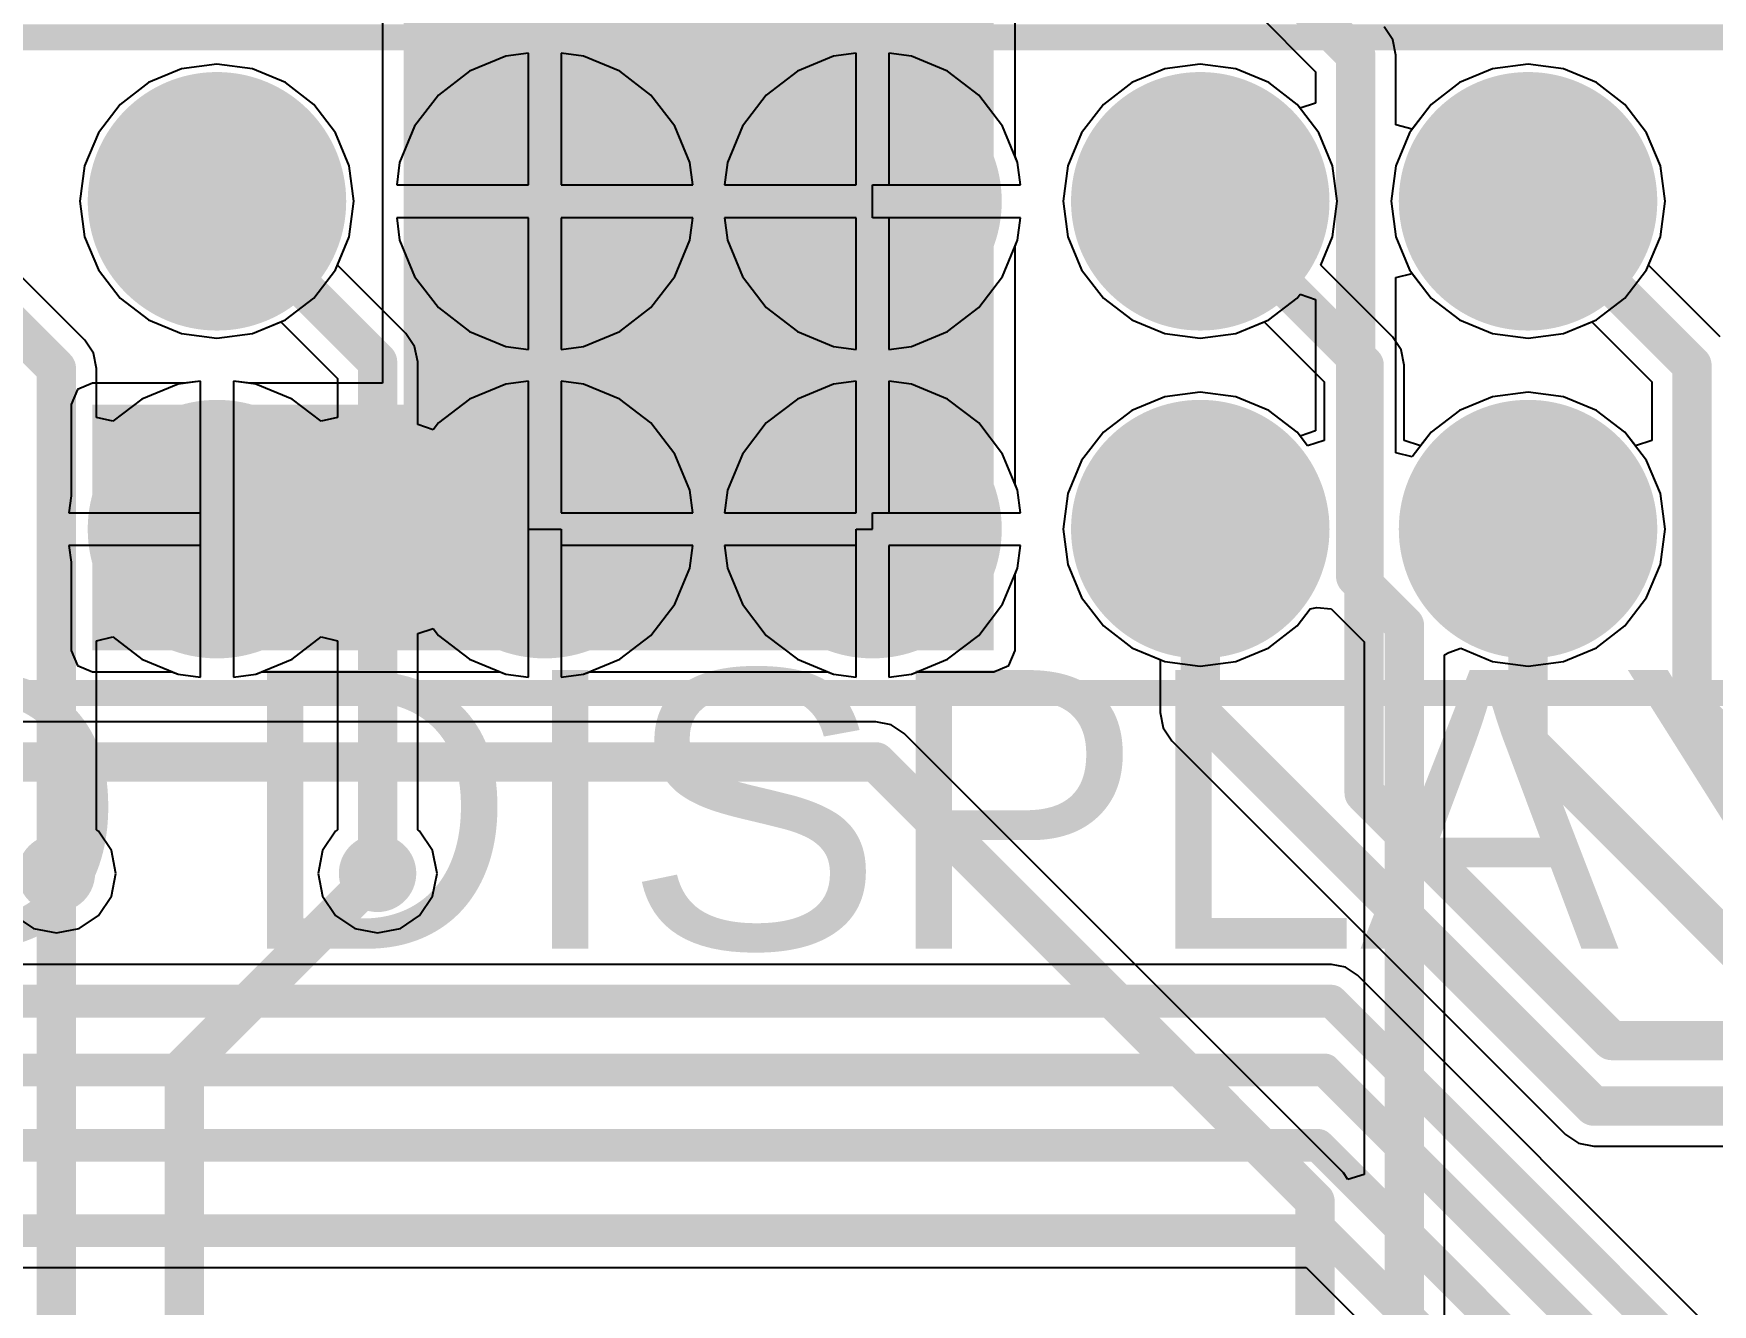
# Model space of a CAD drawing. Header units: millimetres. Extents: x 0 to 214, y 0 to 214.
# Drawn here: x 3.536 to 4.048, y 3.167 to 3.555 of the extents above; entities that cross this region are included whole.
import ezdxf

# ---------------------------------------------------------------- set-up
doc = ezdxf.new("R2010")
doc.units = ezdxf.units.MM
doc.header["$MEASUREMENT"] = 0
for name, color, linetype in [('BottomLayer', 5, 'Continuous'), ('BottomSolder', 6, 'Continuous'), ('MultiLayer', 9, 'Continuous'), ('PadHoleLayer', 156, 'Continuous'), ('TopLayer', 1, 'Continuous'), ('TopOverlay', 2, 'Continuous'), ('TopSolder', 216, 'Continuous'), ('ViaHoleLayer', 16, 'Continuous')]:
    doc.layers.add(name, color=color, linetype=linetype)
doc.styles.add('Arial', font='', dxfattribs={"height": 0.2})
doc.styles.get('Arial').set_extended_font_data('Arial')

# ---------------------------------------------------------------- blocks, each defined once
blk = doc.blocks.new('HDR2X8_14')
at = {"layer": 'BottomLayer'}
h = blk.add_hatch(color=5, dxfattribs=at)
edge = h.paths.add_edge_path()
edge.add_arc((-0.15, 0.05), 0.03543, 0, 360)
h = blk.add_hatch(color=5, dxfattribs=at)
edge = h.paths.add_edge_path()
edge.add_arc((-0.05, 0.05), 0.03543, 0, 360)
h = blk.add_hatch(color=5, dxfattribs=at)
edge = h.paths.add_edge_path()
edge.add_arc((0.05, 0.05), 0.03543, 0, 360)
h = blk.add_hatch(color=5, dxfattribs=at)
edge = h.paths.add_edge_path()
edge.add_arc((0.15, 0.05), 0.03543, 0, 360)
h = blk.add_hatch(color=5, dxfattribs=at)
edge = h.paths.add_edge_path()
edge.add_arc((0.25, 0.05), 0.03543, 0, 360)
h = blk.add_hatch(color=5, dxfattribs=at)
edge = h.paths.add_edge_path()
edge.add_arc((-0.15, -0.05), 0.03543, 0, 360)
h = blk.add_hatch(color=5, dxfattribs=at)
edge = h.paths.add_edge_path()
edge.add_arc((-0.05, -0.05), 0.03543, 0, 360)
h = blk.add_hatch(color=5, dxfattribs=at)
edge = h.paths.add_edge_path()
edge.add_arc((0.05, -0.05), 0.03543, 0, 360)
h = blk.add_hatch(color=5, dxfattribs=at)
edge = h.paths.add_edge_path()
edge.add_arc((0.15, -0.05), 0.03543, 0, 360)
h = blk.add_hatch(color=5, dxfattribs=at)
edge = h.paths.add_edge_path()
edge.add_arc((0.25, -0.05), 0.03543, 0, 360)
at = {"layer": 'BottomSolder'}
h = blk.add_hatch(color=6, dxfattribs=at)
edge = h.paths.add_edge_path()
edge.add_arc((-0.15, 0.05), 0.03943, 0, 360)
h = blk.add_hatch(color=6, dxfattribs=at)
edge = h.paths.add_edge_path()
edge.add_arc((-0.05, 0.05), 0.03943, 0, 360)
h = blk.add_hatch(color=6, dxfattribs=at)
edge = h.paths.add_edge_path()
edge.add_arc((0.05, 0.05), 0.03943, 0, 360)
h = blk.add_hatch(color=6, dxfattribs=at)
edge = h.paths.add_edge_path()
edge.add_arc((0.15, 0.05), 0.03943, 0, 360)
h = blk.add_hatch(color=6, dxfattribs=at)
edge = h.paths.add_edge_path()
edge.add_arc((0.25, 0.05), 0.03943, 0, 360)
h = blk.add_hatch(color=6, dxfattribs=at)
edge = h.paths.add_edge_path()
edge.add_arc((-0.15, -0.05), 0.03943, 0, 360)
h = blk.add_hatch(color=6, dxfattribs=at)
edge = h.paths.add_edge_path()
edge.add_arc((-0.05, -0.05), 0.03943, 0, 360)
h = blk.add_hatch(color=6, dxfattribs=at)
edge = h.paths.add_edge_path()
edge.add_arc((0.05, -0.05), 0.03943, 0, 360)
h = blk.add_hatch(color=6, dxfattribs=at)
edge = h.paths.add_edge_path()
edge.add_arc((0.15, -0.05), 0.03943, 0, 360)
h = blk.add_hatch(color=6, dxfattribs=at)
edge = h.paths.add_edge_path()
edge.add_arc((0.25, -0.05), 0.03943, 0, 360)
at = {"layer": 'MultiLayer'}
h = blk.add_hatch(color=9, dxfattribs=at)
edge = h.paths.add_edge_path()
edge.add_arc((-0.15, 0.05), 0.03543, 0, 360)
h = blk.add_hatch(color=9, dxfattribs=at)
edge = h.paths.add_edge_path()
edge.add_arc((-0.05, 0.05), 0.03543, 0, 360)
h = blk.add_hatch(color=9, dxfattribs=at)
edge = h.paths.add_edge_path()
edge.add_arc((0.05, 0.05), 0.03543, 0, 360)
h = blk.add_hatch(color=9, dxfattribs=at)
edge = h.paths.add_edge_path()
edge.add_arc((0.15, 0.05), 0.03543, 0, 360)
h = blk.add_hatch(color=9, dxfattribs=at)
edge = h.paths.add_edge_path()
edge.add_arc((0.25, 0.05), 0.03543, 0, 360)
h = blk.add_hatch(color=9, dxfattribs=at)
edge = h.paths.add_edge_path()
edge.add_arc((-0.15, -0.05), 0.03543, 0, 360)
h = blk.add_hatch(color=9, dxfattribs=at)
edge = h.paths.add_edge_path()
edge.add_arc((-0.05, -0.05), 0.03543, 0, 360)
h = blk.add_hatch(color=9, dxfattribs=at)
edge = h.paths.add_edge_path()
edge.add_arc((0.05, -0.05), 0.03543, 0, 360)
h = blk.add_hatch(color=9, dxfattribs=at)
edge = h.paths.add_edge_path()
edge.add_arc((0.15, -0.05), 0.03543, 0, 360)
h = blk.add_hatch(color=9, dxfattribs=at)
edge = h.paths.add_edge_path()
edge.add_arc((0.25, -0.05), 0.03543, 0, 360)
at = {"layer": 'PadHoleLayer'}
h = blk.add_hatch(color=156, dxfattribs=at)
edge = h.paths.add_edge_path()
edge.add_arc((-0.15, 0.05), 0.01969, 0, 360)
h = blk.add_hatch(color=156, dxfattribs=at)
edge = h.paths.add_edge_path()
edge.add_arc((-0.05, 0.05), 0.01969, 0, 360)
h = blk.add_hatch(color=156, dxfattribs=at)
edge = h.paths.add_edge_path()
edge.add_arc((0.05, 0.05), 0.01969, 0, 360)
h = blk.add_hatch(color=156, dxfattribs=at)
edge = h.paths.add_edge_path()
edge.add_arc((0.15, 0.05), 0.01969, 0, 360)
h = blk.add_hatch(color=156, dxfattribs=at)
edge = h.paths.add_edge_path()
edge.add_arc((0.25, 0.05), 0.01969, 0, 360)
h = blk.add_hatch(color=156, dxfattribs=at)
edge = h.paths.add_edge_path()
edge.add_arc((-0.15, -0.05), 0.01969, 0, 360)
h = blk.add_hatch(color=156, dxfattribs=at)
edge = h.paths.add_edge_path()
edge.add_arc((-0.05, -0.05), 0.01969, 0, 360)
h = blk.add_hatch(color=156, dxfattribs=at)
edge = h.paths.add_edge_path()
edge.add_arc((0.05, -0.05), 0.01969, 0, 360)
h = blk.add_hatch(color=156, dxfattribs=at)
edge = h.paths.add_edge_path()
edge.add_arc((0.15, -0.05), 0.01969, 0, 360)
h = blk.add_hatch(color=156, dxfattribs=at)
edge = h.paths.add_edge_path()
edge.add_arc((0.25, -0.05), 0.01969, 0, 360)
at = {"layer": 'TopLayer'}
h = blk.add_hatch(color=1, dxfattribs=at)
edge = h.paths.add_edge_path()
edge.add_arc((-0.15, 0.05), 0.03543, 0, 360)
h = blk.add_hatch(color=1, dxfattribs=at)
edge = h.paths.add_edge_path()
edge.add_arc((-0.05, 0.05), 0.03543, 0, 360)
h = blk.add_hatch(color=1, dxfattribs=at)
edge = h.paths.add_edge_path()
edge.add_arc((0.05, 0.05), 0.03543, 0, 360)
h = blk.add_hatch(color=1, dxfattribs=at)
edge = h.paths.add_edge_path()
edge.add_arc((0.15, 0.05), 0.03543, 0, 360)
h = blk.add_hatch(color=1, dxfattribs=at)
edge = h.paths.add_edge_path()
edge.add_arc((0.25, 0.05), 0.03543, 0, 360)
h = blk.add_hatch(color=1, dxfattribs=at)
edge = h.paths.add_edge_path()
edge.add_arc((-0.15, -0.05), 0.03543, 0, 360)
h = blk.add_hatch(color=1, dxfattribs=at)
edge = h.paths.add_edge_path()
edge.add_arc((-0.05, -0.05), 0.03543, 0, 360)
h = blk.add_hatch(color=1, dxfattribs=at)
edge = h.paths.add_edge_path()
edge.add_arc((0.05, -0.05), 0.03543, 0, 360)
h = blk.add_hatch(color=1, dxfattribs=at)
edge = h.paths.add_edge_path()
edge.add_arc((0.15, -0.05), 0.03543, 0, 360)
h = blk.add_hatch(color=1, dxfattribs=at)
edge = h.paths.add_edge_path()
edge.add_arc((0.25, -0.05), 0.03543, 0, 360)
at = {"layer": 'TopSolder'}
h = blk.add_hatch(color=216, dxfattribs=at)
edge = h.paths.add_edge_path()
edge.add_arc((-0.15, 0.05), 0.03943, 0, 360)
h = blk.add_hatch(color=216, dxfattribs=at)
edge = h.paths.add_edge_path()
edge.add_arc((-0.05, 0.05), 0.03943, 0, 360)
h = blk.add_hatch(color=216, dxfattribs=at)
edge = h.paths.add_edge_path()
edge.add_arc((0.05, 0.05), 0.03943, 0, 360)
h = blk.add_hatch(color=216, dxfattribs=at)
edge = h.paths.add_edge_path()
edge.add_arc((0.15, 0.05), 0.03943, 0, 360)
h = blk.add_hatch(color=216, dxfattribs=at)
edge = h.paths.add_edge_path()
edge.add_arc((0.25, 0.05), 0.03943, 0, 360)
h = blk.add_hatch(color=216, dxfattribs=at)
edge = h.paths.add_edge_path()
edge.add_arc((-0.15, -0.05), 0.03943, 0, 360)
h = blk.add_hatch(color=216, dxfattribs=at)
edge = h.paths.add_edge_path()
edge.add_arc((-0.05, -0.05), 0.03943, 0, 360)
h = blk.add_hatch(color=216, dxfattribs=at)
edge = h.paths.add_edge_path()
edge.add_arc((0.05, -0.05), 0.03943, 0, 360)
h = blk.add_hatch(color=216, dxfattribs=at)
edge = h.paths.add_edge_path()
edge.add_arc((0.15, -0.05), 0.03943, 0, 360)
h = blk.add_hatch(color=216, dxfattribs=at)
edge = h.paths.add_edge_path()
edge.add_arc((0.25, -0.05), 0.03943, 0, 360)
at = {"layer": 'TopOverlay', "const_width": 0.00787}
for points in [[(-0.409, 0.1), (0.41, 0.1)], [(-0.409, -0.1), (0.41, -0.1)]]:
    blk.add_lwpolyline(points, dxfattribs=at)

msp = doc.modelspace()

# ---------------------------------------------------------------- hatches: boundary and pattern name
at = {"layer": 'BottomLayer'}
for points in [[(3.649, 3.431), (3.829, 3.431), (3.829, 3.638), (3.649, 3.638)], [(3.554, 3.367), (3.829, 3.367), (3.829, 3.442), (3.554, 3.442)]]:
    msp.add_hatch(color=5, dxfattribs=at).paths.add_polyline_path(points)
h = msp.add_hatch(color=5, dxfattribs=at)
edge = h.paths.add_edge_path()
edge.add_arc((3.543, 3.299), 0.01181, 0, 360)
h = msp.add_hatch(color=5, dxfattribs=at)
edge = h.paths.add_edge_path()
edge.add_arc((3.641, 3.299), 0.01181, 0, 360)
at = {"layer": 'BottomSolder'}
h = msp.add_hatch(color=6, dxfattribs=at)
edge = h.paths.add_edge_path()
edge.add_arc((3.543, 3.299), 0.00591, 0, 360)
h = msp.add_hatch(color=6, dxfattribs=at)
edge = h.paths.add_edge_path()
edge.add_arc((3.641, 3.299), 0.00591, 0, 360)
at = {"layer": 'TopLayer'}
h = msp.add_hatch(color=1, dxfattribs=at)
edge = h.paths.add_edge_path()
edge.add_arc((3.543, 3.299), 0.01181, 0, 360)
h = msp.add_hatch(color=1, dxfattribs=at)
edge = h.paths.add_edge_path()
edge.add_arc((3.641, 3.299), 0.01181, 0, 360)
at = {"layer": 'TopSolder'}
h = msp.add_hatch(color=216, dxfattribs=at)
edge = h.paths.add_edge_path()
edge.add_arc((3.543, 3.299), 0.00591, 0, 360)
h = msp.add_hatch(color=216, dxfattribs=at)
edge = h.paths.add_edge_path()
edge.add_arc((3.641, 3.299), 0.00591, 0, 360)
at = {"layer": 'ViaHoleLayer'}
h = msp.add_hatch(color=16, dxfattribs=at)
edge = h.paths.add_edge_path()
edge.add_arc((3.543, 3.299), 0.00591, 0, 360)
h = msp.add_hatch(color=16, dxfattribs=at)
edge = h.paths.add_edge_path()
edge.add_arc((3.641, 3.299), 0.00591, 0, 360)

# ---------------------------------------------------------------- linework, layer by layer
at = {"layer": 'BottomLayer'}
for p, q in [((3.64251, 3.638), (3.64251, 3.44849)), ((3.83549, 3.51772), (3.83549, 3.57022)), ((3.90893, 3.56176), (3.9272, 3.5435)), ((3.95074, 3.55325), (3.94808, 3.55722)), ((3.95167, 3.54857), (3.95074, 3.55325)), ((3.592, 3.54579), (3.58118, 3.54437)), ((3.60282, 3.54437), (3.592, 3.54579)), ((3.892, 3.54579), (3.88118, 3.54437)), ((3.90282, 3.54437), (3.892, 3.54579)), ((3.95167, 3.52729), (3.95167, 3.54857)), ((3.992, 3.54579), (3.98118, 3.54437)), ((4.00282, 3.54437), (3.992, 3.54579)), ((3.5711, 3.54019), (3.56245, 3.53355)), ((3.58118, 3.54437), (3.5711, 3.54019)), ((3.6129, 3.54019), (3.60282, 3.54437)), ((3.62155, 3.53355), (3.6129, 3.54019)), ((3.8711, 3.54019), (3.86245, 3.53355)), ((3.88118, 3.54437), (3.8711, 3.54019)), ((3.9129, 3.54019), (3.90282, 3.54437)), ((3.92155, 3.53355), (3.9129, 3.54019)), ((3.9272, 3.5435), (3.9272, 3.53397)), ((3.9711, 3.54019), (3.96245, 3.53355)), ((3.98118, 3.54437), (3.9711, 3.54019)), ((4.0129, 3.54019), (4.00282, 3.54437)), ((4.02155, 3.53355), (4.0129, 3.54019)), ((3.56245, 3.53355), (3.55581, 3.5249)), ((3.62819, 3.5249), (3.62155, 3.53355)), ((3.86245, 3.53355), (3.85581, 3.5249)), ((3.92246, 3.53236), (3.92155, 3.53355)), ((3.9272, 3.53397), (3.92246, 3.53236)), ((3.96245, 3.53355), (3.95667, 3.52602)), ((4.02819, 3.5249), (4.02155, 3.53355)), ((3.55581, 3.5249), (3.55163, 3.51482)), ((3.63237, 3.51482), (3.62819, 3.5249)), ((3.85581, 3.5249), (3.85163, 3.51482)), ((3.95667, 3.52602), (3.95167, 3.52729)), ((4.03237, 3.51482), (4.02819, 3.5249)), ((3.55163, 3.51482), (3.55021, 3.504)), ((3.63379, 3.504), (3.63237, 3.51482)), ((3.83626, 3.51586), (3.83549, 3.51772)), ((3.83717, 3.509), (3.83626, 3.51586)), ((3.85163, 3.51482), (3.85021, 3.504)), ((4.03379, 3.504), (4.03237, 3.51482)), ((3.792, 3.499), (3.792, 3.509)), ((3.792, 3.509), (3.83717, 3.509)), ((3.55021, 3.504), (3.55163, 3.49318)), ((3.63237, 3.49318), (3.63379, 3.504)), ((3.85021, 3.504), (3.85163, 3.49318)), ((4.03237, 3.49318), (4.03379, 3.504)), ((3.83717, 3.499), (3.792, 3.499)), ((3.83626, 3.49214), (3.83717, 3.499)), ((3.55163, 3.49318), (3.55581, 3.4831)), ((3.62819, 3.4831), (3.63237, 3.49318)), ((3.83549, 3.49028), (3.83626, 3.49214)), ((3.83549, 3.442), (3.83549, 3.49028)), ((3.85163, 3.49318), (3.85581, 3.4831)), ((4.02819, 3.4831), (4.03237, 3.49318)), ((3.55581, 3.4831), (3.56245, 3.47445)), ((3.62155, 3.47445), (3.62819, 3.4831)), ((3.85581, 3.4831), (3.86245, 3.47445)), ((4.02155, 3.47445), (4.02819, 3.4831)), ((3.95167, 3.48071), (3.95667, 3.48198)), ((3.95167, 3.42729), (3.95167, 3.48071)), ((3.95667, 3.48198), (3.96245, 3.47445)), ((3.56245, 3.47445), (3.5711, 3.46781)), ((3.6129, 3.46781), (3.62155, 3.47445)), ((3.86245, 3.47445), (3.8711, 3.46781)), ((3.9129, 3.46781), (3.92155, 3.47445)), ((3.92155, 3.47445), (3.92246, 3.47564)), ((3.92246, 3.47564), (3.9272, 3.47403)), ((3.9272, 3.47403), (3.9272, 3.43397)), ((3.96245, 3.47445), (3.9711, 3.46781)), ((4.0129, 3.46781), (4.02155, 3.47445)), ((3.5711, 3.46781), (3.58118, 3.46363)), ((3.60282, 3.46363), (3.6129, 3.46781)), ((3.8711, 3.46781), (3.88118, 3.46363)), ((3.90282, 3.46363), (3.9129, 3.46781)), ((3.9711, 3.46781), (3.98118, 3.46363)), ((4.00282, 3.46363), (4.0129, 3.46781)), ((3.58118, 3.46363), (3.592, 3.46221)), ((3.592, 3.46221), (3.60282, 3.46363)), ((3.88118, 3.46363), (3.892, 3.46221)), ((3.892, 3.46221), (3.90282, 3.46363)), ((3.98118, 3.46363), (3.992, 3.46221)), ((3.992, 3.46221), (4.00282, 3.46363)), ((3.554, 3.44849), (3.54941, 3.44659)), ((3.58189, 3.44849), (3.554, 3.44849)), ((3.587, 3.44917), (3.58189, 3.44849)), ((3.587, 3.409), (3.587, 3.44917)), ((3.60211, 3.44849), (3.597, 3.44917)), ((3.597, 3.44917), (3.597, 3.404)), ((3.64251, 3.44849), (3.60211, 3.44849)), ((3.54941, 3.44659), (3.54751, 3.442)), ((3.54751, 3.442), (3.54751, 3.41411)), ((3.83549, 3.41772), (3.83549, 3.442)), ((3.88118, 3.44437), (3.8711, 3.44019)), ((3.892, 3.44579), (3.88118, 3.44437)), ((3.90282, 3.44437), (3.892, 3.44579)), ((3.9129, 3.44019), (3.90282, 3.44437)), ((3.98118, 3.44437), (3.9711, 3.44019)), ((3.992, 3.44579), (3.98118, 3.44437)), ((4.00282, 3.44437), (3.992, 3.44579)), ((4.0129, 3.44019), (4.00282, 3.44437)), ((3.8711, 3.44019), (3.86245, 3.43355)), ((3.92155, 3.43355), (3.9129, 3.44019)), ((3.9711, 3.44019), (3.96245, 3.43355)), ((4.02155, 3.43355), (4.0129, 3.44019)), ((3.86245, 3.43355), (3.85581, 3.4249)), ((3.92246, 3.43236), (3.92155, 3.43355)), ((3.9272, 3.43397), (3.92246, 3.43236)), ((3.96245, 3.43355), (3.95667, 3.42602)), ((4.02819, 3.4249), (4.02155, 3.43355)), ((3.95667, 3.42602), (3.95167, 3.42729)), ((3.85581, 3.4249), (3.85163, 3.41482)), ((4.03237, 3.41482), (4.02819, 3.4249)), ((3.83626, 3.41586), (3.83549, 3.41772)), ((3.54751, 3.41411), (3.54683, 3.409)), ((3.83717, 3.409), (3.83626, 3.41586)), ((3.85163, 3.41482), (3.85021, 3.404)), ((4.03379, 3.404), (4.03237, 3.41482)), ((3.54683, 3.409), (3.587, 3.409)), ((3.792, 3.404), (3.792, 3.409)), ((3.792, 3.409), (3.83717, 3.409)), ((3.597, 3.404), (3.597, 3.35883)), ((3.687, 3.35883), (3.687, 3.404)), ((3.687, 3.404), (3.697, 3.404)), ((3.697, 3.404), (3.697, 3.35883)), ((3.787, 3.35883), (3.787, 3.404)), ((3.787, 3.404), (3.792, 3.404)), ((3.85021, 3.404), (3.85163, 3.39318)), ((4.03237, 3.39318), (4.03379, 3.404)), ((3.587, 3.399), (3.54683, 3.399)), ((3.54683, 3.399), (3.54751, 3.39389)), ((3.587, 3.35883), (3.587, 3.399)), ((3.83717, 3.399), (3.797, 3.399)), ((3.797, 3.399), (3.797, 3.35883)), ((3.83626, 3.39214), (3.83717, 3.399)), ((3.54751, 3.39389), (3.54751, 3.367)), ((3.83549, 3.39028), (3.83626, 3.39214)), ((3.85163, 3.39318), (3.85581, 3.3831)), ((4.02819, 3.3831), (4.03237, 3.39318)), ((3.83549, 3.367), (3.83549, 3.39028)), ((3.85581, 3.3831), (3.86245, 3.37445)), ((4.02155, 3.37445), (4.02819, 3.3831)), ((3.92155, 3.37445), (3.92555, 3.37966)), ((3.92555, 3.37966), (3.9276, 3.38012)), ((3.9276, 3.38012), (3.9319, 3.37972)), ((3.9319, 3.37972), (3.94205, 3.36957)), ((3.86245, 3.37445), (3.8711, 3.36781)), ((3.9129, 3.36781), (3.92155, 3.37445)), ((4.0129, 3.36781), (4.02155, 3.37445)), ((3.54751, 3.367), (3.54941, 3.36241)), ((3.83359, 3.36241), (3.83549, 3.367)), ((3.8711, 3.36781), (3.88118, 3.36363)), ((3.90282, 3.36363), (3.9129, 3.36781)), ((3.94205, 3.36957), (3.94205, 3.20708)), ((3.96652, 3.36568), (3.96787, 3.36634)), ((3.96652, 2.99399), (3.96652, 3.36568)), ((3.96787, 3.36634), (3.97152, 3.36764)), ((3.97152, 3.36764), (3.98118, 3.36363)), ((4.00282, 3.36363), (4.0129, 3.36781)), ((3.54941, 3.36241), (3.554, 3.36051)), ((3.554, 3.36051), (3.57828, 3.36051)), ((3.57828, 3.36051), (3.58014, 3.35974)), ((3.60386, 3.35974), (3.60572, 3.36051)), ((3.60572, 3.36051), (3.67828, 3.36051)), ((3.67828, 3.36051), (3.68014, 3.35974)), ((3.70386, 3.35974), (3.70572, 3.36051)), ((3.70572, 3.36051), (3.77828, 3.36051)), ((3.77828, 3.36051), (3.78014, 3.35974)), ((3.80386, 3.35974), (3.80572, 3.36051)), ((3.80572, 3.36051), (3.829, 3.36051)), ((3.829, 3.36051), (3.83359, 3.36241)), ((3.88118, 3.36363), (3.892, 3.36221)), ((3.892, 3.36221), (3.90282, 3.36363)), ((3.98118, 3.36363), (3.992, 3.36221)), ((3.992, 3.36221), (4.00282, 3.36363)), ((3.58014, 3.35974), (3.587, 3.35883)), ((3.597, 3.35883), (3.60386, 3.35974)), ((3.68014, 3.35974), (3.687, 3.35883)), ((3.697, 3.35883), (3.70386, 3.35974)), ((3.78014, 3.35974), (3.787, 3.35883)), ((3.797, 3.35883), (3.80386, 3.35974)), ((3.793, 3.34524), (3.38, 3.34524)), ((3.79768, 3.3443), (3.793, 3.34524)), ((3.80165, 3.34165), (3.79768, 3.3443)), ((3.93565, 3.20765), (3.80165, 3.34165)), ((3.93705, 3.20557), (3.93565, 3.20765)), ((3.94205, 3.20708), (3.93705, 3.20557))]:
    msp.add_line(p, q, dxfattribs=at)
at = {"layer": 'BottomLayer', "const_width": 0.012}
for points in [[(3.914, 3.574), (3.93943, 3.54857)], [(3.93943, 3.38949), (3.93943, 3.54857)], [(3.93943, 3.38949), (3.95428, 3.37464)], [(3.95428, 2.92054), (3.95428, 3.37464)], [(3.38, 3.333), (3.793, 3.333)], [(3.793, 3.333), (3.927, 3.199)], [(3.543, 3.145), (3.543, 3.299)], [(3.582, 3.24), (3.641, 3.299)], [(3.63943, 3.30057), (3.63973, 3.30087)], [(3.63973, 3.30087), (3.63973, 3.30273)], [(3.582, 3.145), (3.582, 3.24)], [(3.927, 2.909), (3.927, 3.199)]]:
    msp.add_lwpolyline(points, dxfattribs=at)
at = {"layer": 'BottomLayer', "const_width": 0.006}
for points in [[(3.93643, 3.54857, 1), (3.94243, 3.54857, 1)], [(3.93643, 3.54857, 1), (3.94243, 3.54857, 1)], [(3.93643, 3.38949, 1), (3.94243, 3.38949, 1)], [(3.93643, 3.38949, 1), (3.94243, 3.38949, 1)], [(3.95128, 3.37464, 1), (3.95728, 3.37464, 1)], [(3.95128, 3.37464, 1), (3.95728, 3.37464, 1)], [(3.79, 3.333, 1), (3.796, 3.333, 1)], [(3.79, 3.333, 1), (3.796, 3.333, 1)], [(3.54, 3.299, 1), (3.546, 3.299, 1)], [(3.63643, 3.30057, 1), (3.64243, 3.30057, 1)], [(3.63673, 3.30273, 1), (3.64273, 3.30273, 1)], [(3.63673, 3.30087, 1), (3.64273, 3.30087, 1)], [(3.63673, 3.30087, 1), (3.64273, 3.30087, 1)], [(3.638, 3.299, 1), (3.644, 3.299, 1)], [(3.579, 3.24, 1), (3.585, 3.24, 1)], [(3.579, 3.24, 1), (3.585, 3.24, 1)], [(3.924, 3.199, 1), (3.93, 3.199, 1)], [(3.924, 3.199, 1), (3.93, 3.199, 1)]]:
    msp.add_lwpolyline(points, format="xyb", close=True, dxfattribs=at)
at = {"layer": 'TopLayer'}
for p, q in [((3.592, 3.54579), (3.58118, 3.54437)), ((3.60282, 3.54437), (3.592, 3.54579)), ((3.68014, 3.54826), (3.66909, 3.54369)), ((3.687, 3.54917), (3.68014, 3.54826)), ((3.687, 3.509), (3.687, 3.54917)), ((3.70386, 3.54826), (3.697, 3.54917)), ((3.697, 3.54917), (3.697, 3.509)), ((3.71491, 3.54369), (3.70386, 3.54826)), ((3.78014, 3.54826), (3.76909, 3.54369)), ((3.787, 3.54917), (3.78014, 3.54826)), ((3.787, 3.509), (3.787, 3.54917)), ((3.80386, 3.54826), (3.797, 3.54917)), ((3.797, 3.54917), (3.797, 3.509)), ((3.81491, 3.54369), (3.80386, 3.54826)), ((3.892, 3.54579), (3.88118, 3.54437)), ((3.90282, 3.54437), (3.892, 3.54579)), ((3.992, 3.54579), (3.98118, 3.54437)), ((4.00282, 3.54437), (3.992, 3.54579)), ((3.5711, 3.54019), (3.56245, 3.53355)), ((3.58118, 3.54437), (3.5711, 3.54019)), ((3.6129, 3.54019), (3.60282, 3.54437)), ((3.62155, 3.53355), (3.6129, 3.54019)), ((3.66909, 3.54369), (3.6596, 3.5364)), ((3.7244, 3.5364), (3.71491, 3.54369)), ((3.76909, 3.54369), (3.7596, 3.5364)), ((3.8244, 3.5364), (3.81491, 3.54369)), ((3.8711, 3.54019), (3.86245, 3.53355)), ((3.88118, 3.54437), (3.8711, 3.54019)), ((3.9129, 3.54019), (3.90282, 3.54437)), ((3.92155, 3.53355), (3.9129, 3.54019)), ((3.9711, 3.54019), (3.96245, 3.53355)), ((3.98118, 3.54437), (3.9711, 3.54019)), ((4.0129, 3.54019), (4.00282, 3.54437)), ((4.02155, 3.53355), (4.0129, 3.54019)), ((3.6596, 3.5364), (3.65231, 3.52691)), ((3.73169, 3.52691), (3.7244, 3.5364)), ((3.7596, 3.5364), (3.75231, 3.52691)), ((3.83169, 3.52691), (3.8244, 3.5364)), ((3.56245, 3.53355), (3.55581, 3.5249)), ((3.62819, 3.5249), (3.62155, 3.53355)), ((3.86245, 3.53355), (3.85581, 3.5249)), ((3.92819, 3.5249), (3.92155, 3.53355)), ((3.96245, 3.53355), (3.95581, 3.5249)), ((4.02819, 3.5249), (4.02155, 3.53355)), ((3.55581, 3.5249), (3.55163, 3.51482)), ((3.63237, 3.51482), (3.62819, 3.5249)), ((3.65231, 3.52691), (3.64774, 3.51586)), ((3.73626, 3.51586), (3.73169, 3.52691)), ((3.75231, 3.52691), (3.74774, 3.51586)), ((3.83626, 3.51586), (3.83169, 3.52691)), ((3.85581, 3.5249), (3.85163, 3.51482)), ((3.93237, 3.51482), (3.92819, 3.5249)), ((3.95581, 3.5249), (3.95163, 3.51482)), ((4.03237, 3.51482), (4.02819, 3.5249)), ((3.55163, 3.51482), (3.55021, 3.504)), ((3.63379, 3.504), (3.63237, 3.51482)), ((3.64774, 3.51586), (3.64683, 3.509)), ((3.73717, 3.509), (3.73626, 3.51586)), ((3.74774, 3.51586), (3.74683, 3.509)), ((3.83717, 3.509), (3.83626, 3.51586)), ((3.85163, 3.51482), (3.85021, 3.504)), ((3.93379, 3.504), (3.93237, 3.51482)), ((3.95163, 3.51482), (3.95021, 3.504)), ((4.03379, 3.504), (4.03237, 3.51482)), ((3.64683, 3.509), (3.687, 3.509)), ((3.697, 3.509), (3.73717, 3.509)), ((3.74683, 3.509), (3.787, 3.509)), ((3.797, 3.509), (3.83717, 3.509)), ((3.55021, 3.504), (3.55163, 3.49318)), ((3.63237, 3.49318), (3.63379, 3.504)), ((3.85021, 3.504), (3.85163, 3.49318)), ((3.93237, 3.49318), (3.93379, 3.504)), ((3.95021, 3.504), (3.95163, 3.49318)), ((4.03237, 3.49318), (4.03379, 3.504)), ((3.687, 3.499), (3.64683, 3.499)), ((3.64683, 3.499), (3.64774, 3.49214)), ((3.687, 3.45883), (3.687, 3.499)), ((3.73717, 3.499), (3.697, 3.499)), ((3.697, 3.499), (3.697, 3.45883)), ((3.73626, 3.49214), (3.73717, 3.499)), ((3.787, 3.499), (3.74683, 3.499)), ((3.74683, 3.499), (3.74774, 3.49214)), ((3.787, 3.45883), (3.787, 3.499)), ((3.83717, 3.499), (3.797, 3.499)), ((3.797, 3.499), (3.797, 3.45883)), ((3.83626, 3.49214), (3.83717, 3.499)), ((3.55163, 3.49318), (3.55581, 3.4831)), ((3.62878, 3.48452), (3.63237, 3.49318)), ((3.64774, 3.49214), (3.65231, 3.48109)), ((3.73169, 3.48109), (3.73626, 3.49214)), ((3.74774, 3.49214), (3.75231, 3.48109)), ((3.83169, 3.48109), (3.83626, 3.49214)), ((3.85163, 3.49318), (3.85581, 3.4831)), ((3.92878, 3.48452), (3.93237, 3.49318)), ((3.95163, 3.49318), (3.95581, 3.4831)), ((4.02878, 3.48452), (4.03237, 3.49318)), ((3.55165, 3.46165), (3.52878, 3.48452)), ((3.55581, 3.4831), (3.56245, 3.47445)), ((3.64965, 3.46365), (3.62878, 3.48452)), ((3.85581, 3.4831), (3.86245, 3.47445)), ((3.95065, 3.46265), (3.92878, 3.48452)), ((3.95581, 3.4831), (3.96245, 3.47445)), ((4.05065, 3.46265), (4.02878, 3.48452)), ((3.65231, 3.48109), (3.6596, 3.4716)), ((3.7244, 3.4716), (3.73169, 3.48109)), ((3.75231, 3.48109), (3.7596, 3.4716)), ((3.8244, 3.4716), (3.83169, 3.48109)), ((3.56245, 3.47445), (3.5711, 3.46781)), ((3.86245, 3.47445), (3.8711, 3.46781)), ((3.96245, 3.47445), (3.9711, 3.46781)), ((3.5711, 3.46781), (3.58118, 3.46363)), ((3.6596, 3.4716), (3.66909, 3.46431)), ((3.71491, 3.46431), (3.7244, 3.4716)), ((3.7596, 3.4716), (3.76909, 3.46431)), ((3.81491, 3.46431), (3.8244, 3.4716)), ((3.8711, 3.46781), (3.88118, 3.46363)), ((3.9711, 3.46781), (3.98118, 3.46363)), ((3.58118, 3.46363), (3.592, 3.46221)), ((3.592, 3.46221), (3.60282, 3.46363)), ((3.60282, 3.46363), (3.61148, 3.46722)), ((3.61148, 3.46722), (3.62876, 3.44993)), ((3.6523, 3.45968), (3.64965, 3.46365)), ((3.66909, 3.46431), (3.68014, 3.45974)), ((3.70386, 3.45974), (3.71491, 3.46431)), ((3.76909, 3.46431), (3.78014, 3.45974)), ((3.80386, 3.45974), (3.81491, 3.46431)), ((3.88118, 3.46363), (3.892, 3.46221)), ((3.892, 3.46221), (3.90282, 3.46363)), ((3.90282, 3.46363), (3.91148, 3.46722)), ((3.91148, 3.46722), (3.92976, 3.44893)), ((3.9533, 3.45868), (3.95065, 3.46265)), ((3.98118, 3.46363), (3.992, 3.46221)), ((3.992, 3.46221), (4.00282, 3.46363)), ((4.00282, 3.46363), (4.01148, 3.46722)), ((4.01148, 3.46722), (4.02976, 3.44893)), ((3.5543, 3.45768), (3.55165, 3.46165)), ((3.55524, 3.453), (3.5543, 3.45768)), ((3.65324, 3.455), (3.6523, 3.45968)), ((3.68014, 3.45974), (3.687, 3.45883)), ((3.697, 3.45883), (3.70386, 3.45974)), ((3.78014, 3.45974), (3.787, 3.45883)), ((3.797, 3.45883), (3.80386, 3.45974)), ((3.95424, 3.454), (3.9533, 3.45868)), ((3.55524, 3.43809), (3.55524, 3.453)), ((3.65324, 3.43589), (3.65324, 3.455)), ((3.95424, 3.43106), (3.95424, 3.454)), ((3.58014, 3.44826), (3.56909, 3.44369)), ((3.587, 3.44917), (3.58014, 3.44826)), ((3.587, 3.404), (3.587, 3.44917)), ((3.60386, 3.44826), (3.597, 3.44917)), ((3.597, 3.44917), (3.597, 3.404)), ((3.61491, 3.44369), (3.60386, 3.44826)), ((3.62876, 3.44993), (3.62876, 3.43809)), ((3.68014, 3.44826), (3.66909, 3.44369)), ((3.687, 3.44917), (3.68014, 3.44826)), ((3.687, 3.404), (3.687, 3.44917)), ((3.70386, 3.44826), (3.697, 3.44917)), ((3.697, 3.44917), (3.697, 3.409)), ((3.71491, 3.44369), (3.70386, 3.44826)), ((3.78014, 3.44826), (3.76909, 3.44369)), ((3.787, 3.44917), (3.78014, 3.44826)), ((3.787, 3.409), (3.787, 3.44917)), ((3.80386, 3.44826), (3.797, 3.44917)), ((3.797, 3.44917), (3.797, 3.409)), ((3.81491, 3.44369), (3.80386, 3.44826)), ((3.92976, 3.44893), (3.92976, 3.43106)), ((4.02976, 3.44893), (4.02976, 3.43106)), ((3.56909, 3.44369), (3.56024, 3.43689)), ((3.62376, 3.43689), (3.61491, 3.44369)), ((3.66909, 3.44369), (3.6596, 3.4364)), ((3.7244, 3.4364), (3.71491, 3.44369)), ((3.76909, 3.44369), (3.7596, 3.4364)), ((3.8244, 3.4364), (3.81491, 3.44369)), ((3.88118, 3.44437), (3.8711, 3.44019)), ((3.892, 3.44579), (3.88118, 3.44437)), ((3.90282, 3.44437), (3.892, 3.44579)), ((3.9129, 3.44019), (3.90282, 3.44437)), ((3.98118, 3.44437), (3.9711, 3.44019)), ((3.992, 3.44579), (3.98118, 3.44437)), ((4.00282, 3.44437), (3.992, 3.44579)), ((4.0129, 3.44019), (4.00282, 3.44437)), ((3.56024, 3.43689), (3.55524, 3.43809)), ((3.62876, 3.43809), (3.62376, 3.43689)), ((3.8711, 3.44019), (3.86245, 3.43355)), ((3.92155, 3.43355), (3.9129, 3.44019)), ((3.9711, 3.44019), (3.96245, 3.43355)), ((4.02155, 3.43355), (4.0129, 3.44019)), ((3.65797, 3.43428), (3.65324, 3.43589)), ((3.6596, 3.4364), (3.65797, 3.43428)), ((3.73169, 3.42691), (3.7244, 3.4364)), ((3.7596, 3.4364), (3.75231, 3.42691)), ((3.83169, 3.42691), (3.8244, 3.4364)), ((3.86245, 3.43355), (3.85581, 3.4249)), ((3.92476, 3.42936), (3.92155, 3.43355)), ((3.96245, 3.43355), (3.95924, 3.42936)), ((4.02476, 3.42936), (4.02155, 3.43355)), ((3.73626, 3.41586), (3.73169, 3.42691)), ((3.75231, 3.42691), (3.74774, 3.41586)), ((3.83626, 3.41586), (3.83169, 3.42691)), ((3.92976, 3.43106), (3.92476, 3.42936)), ((3.95924, 3.42936), (3.95424, 3.43106)), ((4.02976, 3.43106), (4.02476, 3.42936)), ((3.85581, 3.4249), (3.85163, 3.41482)), ((3.73717, 3.409), (3.73626, 3.41586)), ((3.74774, 3.41586), (3.74683, 3.409)), ((3.83717, 3.409), (3.83626, 3.41586)), ((3.85163, 3.41482), (3.85021, 3.404)), ((3.697, 3.409), (3.73717, 3.409)), ((3.74683, 3.409), (3.787, 3.409)), ((3.797, 3.409), (3.83717, 3.409)), ((3.587, 3.35883), (3.587, 3.404)), ((3.597, 3.404), (3.597, 3.35883)), ((3.687, 3.35883), (3.687, 3.404)), ((3.85021, 3.404), (3.85163, 3.39318)), ((3.73717, 3.399), (3.697, 3.399)), ((3.697, 3.399), (3.697, 3.35883)), ((3.73626, 3.39214), (3.73717, 3.399)), ((3.787, 3.399), (3.74683, 3.399)), ((3.74683, 3.399), (3.74774, 3.39214)), ((3.787, 3.35883), (3.787, 3.399)), ((3.83717, 3.399), (3.797, 3.399)), ((3.797, 3.399), (3.797, 3.35883)), ((3.83626, 3.39214), (3.83717, 3.399)), ((3.73169, 3.38109), (3.73626, 3.39214)), ((3.74774, 3.39214), (3.75231, 3.38109)), ((3.83169, 3.38109), (3.83626, 3.39214)), ((3.85163, 3.39318), (3.85581, 3.3831)), ((3.7244, 3.3716), (3.73169, 3.38109)), ((3.75231, 3.38109), (3.7596, 3.3716)), ((3.8244, 3.3716), (3.83169, 3.38109)), ((3.85581, 3.3831), (3.86245, 3.37445)), ((3.55524, 3.36991), (3.56024, 3.37111)), ((3.56024, 3.37111), (3.56909, 3.36431)), ((3.61491, 3.36431), (3.62376, 3.37111)), ((3.62376, 3.37111), (3.62876, 3.36991)), ((3.65324, 3.37211), (3.65797, 3.37372)), ((3.65324, 3.31225), (3.65324, 3.37211)), ((3.65797, 3.37372), (3.6596, 3.3716)), ((3.6596, 3.3716), (3.66909, 3.36431)), ((3.71491, 3.36431), (3.7244, 3.3716)), ((3.7596, 3.3716), (3.76909, 3.36431)), ((3.81491, 3.36431), (3.8244, 3.3716)), ((3.86245, 3.37445), (3.8711, 3.36781)), ((3.55524, 3.31225), (3.55524, 3.36991)), ((3.62876, 3.36991), (3.62876, 3.31225)), ((3.8711, 3.36781), (3.87976, 3.36422)), ((3.56909, 3.36431), (3.58014, 3.35974)), ((3.60386, 3.35974), (3.61491, 3.36431)), ((3.66909, 3.36431), (3.68014, 3.35974)), ((3.70386, 3.35974), (3.71491, 3.36431)), ((3.76909, 3.36431), (3.78014, 3.35974)), ((3.80386, 3.35974), (3.81491, 3.36431)), ((3.87976, 3.36422), (3.87976, 3.34804)), ((3.58014, 3.35974), (3.587, 3.35883)), ((3.597, 3.35883), (3.60386, 3.35974)), ((3.68014, 3.35974), (3.687, 3.35883)), ((3.697, 3.35883), (3.70386, 3.35974)), ((3.78014, 3.35974), (3.787, 3.35883)), ((3.797, 3.35883), (3.80386, 3.35974)), ((3.87976, 3.34804), (3.8807, 3.34336)), ((3.8807, 3.34336), (3.88335, 3.33939)), ((3.88335, 3.33939), (4.00339, 3.21935)), ((3.55584, 3.31184), (3.55524, 3.31225)), ((3.55978, 3.30595), (3.55584, 3.31184)), ((3.62816, 3.31184), (3.62422, 3.30595)), ((3.62876, 3.31225), (3.62816, 3.31184)), ((3.65384, 3.31184), (3.65324, 3.31225)), ((3.65778, 3.30595), (3.65384, 3.31184)), ((3.56116, 3.299), (3.55978, 3.30595)), ((3.62422, 3.30595), (3.62284, 3.299)), ((3.65916, 3.299), (3.65778, 3.30595)), ((3.55978, 3.29205), (3.56116, 3.299)), ((3.62284, 3.299), (3.62422, 3.29205)), ((3.65778, 3.29205), (3.65916, 3.299)), ((3.55584, 3.28616), (3.55978, 3.29205)), ((3.62422, 3.29205), (3.62816, 3.28616)), ((3.65384, 3.28616), (3.65778, 3.29205)), ((3.53016, 3.28616), (3.53605, 3.28222)), ((3.54995, 3.28222), (3.55584, 3.28616)), ((3.62816, 3.28616), (3.63405, 3.28222)), ((3.64795, 3.28222), (3.65384, 3.28616)), ((3.53605, 3.28222), (3.543, 3.28084)), ((3.543, 3.28084), (3.54995, 3.28222)), ((3.63405, 3.28222), (3.641, 3.28084)), ((3.641, 3.28084), (3.64795, 3.28222)), ((3.932, 3.27122), (3.25465, 3.27122)), ((3.93629, 3.27036), (3.932, 3.27122)), ((3.932, 3.27122), (3.932, 3.27122)), ((3.93993, 3.26793), (3.93629, 3.27036)), ((4.14128, 3.06658), (3.93993, 3.26793)), ((4.00339, 3.21935), (4.00736, 3.2167)), ((4.00736, 3.2167), (4.01204, 3.21576)), ((4.01204, 3.21576), (4.69693, 3.21576)), ((3.08493, 3.17878), (3.92435, 3.17878)), ((3.92435, 3.17878), (4.04307, 3.06006))]:
    msp.add_line(p, q, dxfattribs=at)
for points, const_width in [([(3.492, 3.504), (3.543, 3.453)], 0.012), ([(3.592, 3.504), (3.641, 3.455)], 0.012), ([(3.892, 3.504), (3.942, 3.454)], 0.012), ([(3.992, 3.504), (4.042, 3.454)], 0.012), ([(3.543, 3.299), (3.543, 3.453)], 0.012), ([(3.641, 3.299), (3.641, 3.455)], 0.012), ([(3.942, 3.3235), (3.942, 3.454)], 0.012), ([(4.042, 3.35), (4.042, 3.454)], 0.012), ([(3.892, 3.404), (3.894, 3.402)], 0.012), ([(3.892, 3.4), (3.894, 3.402)], 0.012), ([(3.992, 3.339), (3.992, 3.404)], 0.012), ([(3.892, 3.34804), (3.892, 3.4)], 0.012), ([(4.042, 3.35), (4.101, 3.291)], 0.012), ([(3.892, 3.34804), (4.01204, 3.228)], 0.012), ([(3.992, 3.339), (4.062, 3.269)], 0.012), ([(3.942, 3.3235), (4.0175, 3.248)], 0.012), ([(3.25, 3.26), (3.932, 3.26)], 0.01), ([(3.932, 3.26), (4.13335, 3.05865)], 0.01), ([(4.0175, 3.248), (4.72728, 3.248)], 0.012), ([(3.23, 3.239), (3.93, 3.239)], 0.01), ([(3.93, 3.239), (4.11366, 3.05534)], 0.01), ([(4.01204, 3.228), (4.702, 3.228)], 0.012), ([(3.216, 3.216), (3.928, 3.216)], 0.01), ([(3.928, 3.216), (4.09398, 3.05002)], 0.01), ([(3.071, 3.19), (3.929, 3.19)], 0.01), ([(3.929, 3.19), (4.07429, 3.04471)], 0.01)]:
    msp.add_lwpolyline(points, dxfattribs=dict(at, const_width=const_width))
for points, const_width in [([(3.589, 3.504, 1), (3.595, 3.504, 1)], 0.006), ([(3.889, 3.504, 1), (3.895, 3.504, 1)], 0.006), ([(3.989, 3.504, 1), (3.995, 3.504, 1)], 0.006), ([(3.54, 3.453, 1), (3.546, 3.453, 1)], 0.006), ([(3.54, 3.453, 1), (3.546, 3.453, 1)], 0.006), ([(3.638, 3.455, 1), (3.644, 3.455, 1)], 0.006), ([(3.638, 3.455, 1), (3.644, 3.455, 1)], 0.006), ([(3.939, 3.454, 1), (3.945, 3.454, 1)], 0.006), ([(3.939, 3.454, 1), (3.945, 3.454, 1)], 0.006), ([(4.039, 3.454, 1), (4.045, 3.454, 1)], 0.006), ([(4.039, 3.454, 1), (4.045, 3.454, 1)], 0.006), ([(3.889, 3.404, 1), (3.895, 3.404, 1)], 0.006), ([(3.891, 3.402, 1), (3.897, 3.402, 1)], 0.006), ([(3.891, 3.402, 1), (3.897, 3.402, 1)], 0.006), ([(3.989, 3.404, 1), (3.995, 3.404, 1)], 0.006), ([(3.889, 3.4, 1), (3.895, 3.4, 1)], 0.006), ([(3.889, 3.4, 1), (3.895, 3.4, 1)], 0.006), ([(4.039, 3.35, 1), (4.045, 3.35, 1)], 0.006), ([(4.039, 3.35, 1), (4.045, 3.35, 1)], 0.006), ([(3.889, 3.34804, 1), (3.895, 3.34804, 1)], 0.006), ([(3.889, 3.34804, 1), (3.895, 3.34804, 1)], 0.006), ([(3.989, 3.339, 1), (3.995, 3.339, 1)], 0.006), ([(3.989, 3.339, 1), (3.995, 3.339, 1)], 0.006), ([(3.939, 3.3235, 1), (3.945, 3.3235, 1)], 0.006), ([(3.939, 3.3235, 1), (3.945, 3.3235, 1)], 0.006), ([(3.54, 3.299, 1), (3.546, 3.299, 1)], 0.006), ([(3.638, 3.299, 1), (3.644, 3.299, 1)], 0.006), ([(3.9295, 3.26, 1), (3.9345, 3.26, 1)], 0.005), ([(3.9295, 3.26, 1), (3.9345, 3.26, 1)], 0.005), ([(4.0145, 3.248, 1), (4.0205, 3.248, 1)], 0.006), ([(4.0145, 3.248, 1), (4.0205, 3.248, 1)], 0.006), ([(3.9275, 3.239, 1), (3.9325, 3.239, 1)], 0.005), ([(3.9275, 3.239, 1), (3.9325, 3.239, 1)], 0.005), ([(4.00904, 3.228, 1), (4.01504, 3.228, 1)], 0.006), ([(4.00904, 3.228, 1), (4.01504, 3.228, 1)], 0.006), ([(3.9255, 3.216, 1), (3.9305, 3.216, 1)], 0.005), ([(3.9255, 3.216, 1), (3.9305, 3.216, 1)], 0.005), ([(3.9265, 3.19, 1), (3.9315, 3.19, 1)], 0.005), ([(3.9265, 3.19, 1), (3.9315, 3.19, 1)], 0.005)]:
    msp.add_lwpolyline(points, format="xyb", close=True, dxfattribs=dict(at, const_width=const_width))

# ---------------------------------------------------------------- block references
msp.add_blockref('HDR2X8_14', (3.742, 3.454))

# ---------------------------------------------------------------- texts
at = {"layer": 'TopOverlay', "style": 'Arial'}
msp.add_text('LCD DISPLAY', height=0.085, rotation=360, dxfattribs=at).set_placement((3.327, 3.276))

doc.saveas('drawing.dxf')
